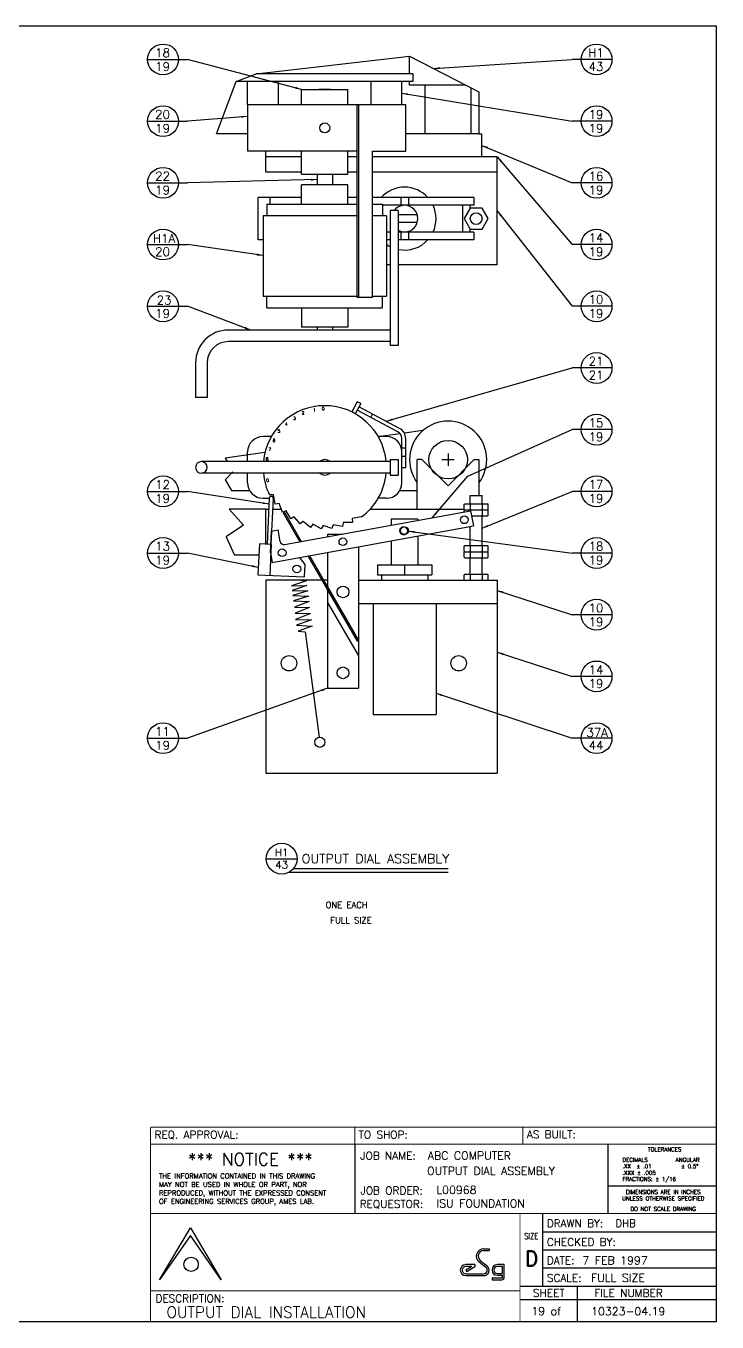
# Model space of a CAD drawing. Extents: x 0 to 33, y 0 to 24.
# Drawn here: x 21.8 to 33.01, y -0.01 to 21 of the extents above; entities that cross this region are included whole.
import ezdxf
from ezdxf.enums import TextEntityAlignment as Align

# ---------------------------------------------------------------- set-up
doc = ezdxf.new("R2010")
doc.units = 0
doc.header["$MEASUREMENT"] = 0
doc.layers.get('0').update_dxf_attribs({"linetype": 'CONTINUOUS'})
for name, color, linetype in [('BORDER', 5, 'CONTINUOUS'), ('DIM', 1, 'CONTINUOUS'), ('HATCH', 2, 'CONTINUOUS'), ('OBJECT', 3, 'CONTINUOUS'), ('TEXT', 1, 'CONTINUOUS')]:
    doc.layers.add(name, color=color, linetype=linetype)
doc.styles.add('ADESK_C$1$ADESK_C$0$ADESK1', font='romans')
doc.styles.add('ADESK_C$1$ADESK_C$0$SIZE', font='romand')
doc.styles.add('BORDERTEXTM', font='romans', dxfattribs={"height": 0.125})
doc.styles.add('ROMANS', font='romans')
doc.styles.add('SIMPLEX', font='SIMPLEX')
doc.styles.add('TITLE', font='italic')
doc.dimstyles.new('STANDARD$7', dxfattribs={"dimtxt": 0.1, "dimasz": 0.1, "dimexe": 0.1, "dimexo": 0.063, "dimgap": 0.1, "dimtad": 0, "dimtih": 1, "dimtoh": 1, "dimdec": 3, "dimzin": 0, "dimdsep": 46, "dimtxsty": 'SIMPLEX', "dimcen": 0.05, "dimclrd": 1, "dimclre": 1, "dimclrt": 1, "dimadec": 0, "dimazin": 0, "dimtfac": 0.8, "dimtdec": 3, "dimtofl": 0, "dimtmove": 2, "dimatfit": 3, "dimfxl": 1, "dimtolj": 1, "dimtzin": 0, "dimarcsym": 0})

# ---------------------------------------------------------------- blocks, each defined once
blk = doc.blocks.new('T-BLK')
for p, q in [((-1.758, 1.75), (-1.758, 2.875)), ((-2.816, 0.576), (-2.816, 1.75))]:
    blk.add_line(p, q)
at = {"layer": 'BORDER'}
for p, q in [((-5.863, 2.875), (-5.863, 1.75)), ((-3.187, 0.576), (0, 0.576))]:
    blk.add_line(p, q, dxfattribs=at)
at = {"layer": 'BORDER', "linetype": 'Continuous'}
blk.add_line((-1.758, 2.199), (0, 2.199), dxfattribs=at)
at = {"layer": 'BORDER', "const_width": 0.0156}
for points in [[(0, 3.151), (-9.174, 3.151)], [(-9.174, 3.151), (-9.174, 0)], [(0, 2.875), (-9.174, 2.875)], [(0, 1.75), (-9.174, 1.75)], [(-3.187, 0), (-3.187, 1.75)], [(-9.174, 0.5), (-3.187, 0.5)], [(0, 0.576), (-3.187, 0.576)]]:
    blk.add_lwpolyline(points, dxfattribs=at)
at = {"layer": 'DIM'}
for p, q in [((-2.816, 1.456), (0, 1.456)), ((-2.816, 1.163), (0, 1.163)), ((-2.816, 0.869), (0, 0.869))]:
    blk.add_line(p, q, dxfattribs=at)
for points in [[(-2.254, 0.004), (-2.254, 0.576)], [(0, 0.353), (-3.187, 0.353)]]:
    blk.add_lwpolyline(points, dxfattribs=at)
at = {"layer": 'OBJECT'}
for p, q in [((-9.029, 0.678), (-8.529, 1.521)), ((-8.529, 1.521), (-8.029, 0.678)), ((-8.529, 1.396), (-9.029, 0.678)), ((-8.029, 0.678), (-8.529, 1.396)), ((-3.776, 1.18), (-3.687, 1.18)), ((-3.776, 1.15), (-3.687, 1.15)), ((-3.687, 1.18), (-3.687, 1.15)), ((-3.917, 0.923), (-4.066, 0.923)), ((-3.968, 0.893), (-4.066, 0.834)), ((-3.968, 0.893), (-4.066, 0.893)), ((-3.917, 0.888), (-4.051, 0.808)), ((-3.917, 0.923), (-3.917, 0.888)), ((-3.85, 0.969), (-3.739, 0.88)), ((-3.831, 0.992), (-3.721, 0.904)), ((-3.443, 0.923), (-3.554, 0.923)), ((-3.473, 0.893), (-3.554, 0.893)), ((-3.473, 0.781), (-3.473, 0.893)), ((-3.443, 0.716), (-3.443, 0.923)), ((-4.066, 0.834), (-4.051, 0.808)), ((-4.066, 0.775), (-3.776, 0.775)), ((-4.066, 0.745), (-3.776, 0.745)), ((-3.64, 0.708), (-3.481, 0.708)), ((-3.64, 0.708), (-3.64, 0.678)), ((-3.64, 0.678), (-3.481, 0.678)), ((-3.554, 0.781), (-3.473, 0.781)), ((-3.554, 0.751), (-3.473, 0.751)), ((-3.473, 0.716), (-3.473, 0.751))]:
    blk.add_line(p, q, dxfattribs=at)
at = {"layer": 'OBJECT', "const_width": 0.0156}
for points in [[(-5.866, 2.875), (-5.866, 3.151)], [(-3.139, 2.875), (-3.139, 3.151)]]:
    blk.add_lwpolyline(points, dxfattribs=at)
at = {"layer": 'OBJECT'}
blk.add_circle((-8.518, 0.928), 0.117, dxfattribs=at)
for centre, radius, start, end in [((-3.776, 1.061), 0.119, 90, 231.3801), ((-3.776, 1.061), 0.0887, 90, 231.3801), ((-4.066, 0.834), 0.0887, 90, 270), ((-4.066, 0.834), 0.0587, 90, 270), ((-3.776, 0.834), 0.0887, 270, 51.3801), ((-3.776, 0.834), 0.0587, 270, 51.3801), ((-3.554, 0.837), 0.086, 90, 270), ((-3.554, 0.837), 0.056, 90, 270), ((-3.481, 0.716), 0.00793, 270, 0), ((-3.481, 0.716), 0.0379, 270, 0)]:
    blk.add_arc(centre, radius, start, end, dxfattribs=at)
at = {"layer": 'DIM', "style": 'ADESK_C$1$ADESK_C$0$ADESK1'}
for s, p in [('TOLERANCES', (-0.842, 2.759)), ('DIMENSIONS ARE IN INCHES', (-0.865, 2.068)), ('UNLESS OTHERWISE SPECIFIED', (-0.865, 1.963)), ('DO NOT SCALE DRAWING', (-0.865, 1.793))]:
    blk.add_text(s, height=0.065, dxfattribs=at).set_placement(p, align=Align.CENTER)
for s, p in [('DECIMALS', (-1.527, 2.59)), ('.XX  %%P .01', (-1.527, 2.485)), ('ANGULAR', (-0.663, 2.59)), ('  %%P 0.5%%D', (-0.663, 2.485)), ('.XXX %%P .005', (-1.527, 2.38)), ('FRACTIONS: %%P 1/16', (-1.527, 2.278))]:
    blk.add_text(s, height=0.065, dxfattribs=at).set_placement(p)
at = {"layer": 'OBJECT', "linetype": 'Continuous', "style": 'SIMPLEX'}
for tag, p in [('TITLE_LINE_ONE', (-4.681, 2.625)), ('TITLE_LINE_TWO', (-4.693, 2.377)), ('JO/WO/DAYSHEET', (-4.544, 2.068)), ('REQUESTOR', (-4.54, 1.85)), ('SHEET', (-3.003, 0.106)), ('FILE_NUMBER', (-2.034, 0.102))]:
    blk.add_attdef(tag, p, '', height=0.13, dxfattribs=at)
at = {"layer": 'OBJECT', "flags": 2}
for tag, p, height, style in [('TOP_LINE_LOGO', (-7.927, 1.339), 0.17, 'TITLE'), ('FIRST_LOGO_LINE', (-7.92, 1.113), 0.1, 'SIMPLEX'), ('BOTTOM_LINE_LOGO', (-7.922, 0.718), 0.125, 'TITLE'), ('SECOND_LOGO_LINE', (-7.92, 0.956), 0.085, 'SIMPLEX')]:
    blk.add_attdef(tag, p, '', height=height, dxfattribs=dict(at, style=style))
at = {"layer": 'OBJECT', "linetype": 'Continuous', "style": 'ADESK_C$1$ADESK_C$0$SIZE'}
blk.add_attdef('D', text='', height=0.25, dxfattribs=at).set_placement((-2.998, 0.896), align=Align.CENTER)
at = {"layer": 'OBJECT', "style": 'SIMPLEX'}
blk.add_attdef('DESCRIPTION', (-8.917, 0.062), '', height=0.18, dxfattribs=at)
at = {"layer": 'TEXT', "style": 'BORDERTEXTM'}
for s, p in [('REQ. APPROVAL:', (-9.112, 2.966)), ('TO SHOP:', (-5.803, 2.966)), ('AS BUILT:', (-3.077, 2.971)), ('JOB NAME:', (-5.777, 2.625)), ('JOB ORDER:', (-5.773, 2.062)), ('REQUESTOR:', (-5.785, 1.844)), ('DRAWN BY:', (-2.753, 1.528)), ('CHECKED BY:', (-2.753, 1.227)), ('DATE:', (-2.753, 0.928)), ('SCALE:', (-2.752, 0.645)), ('DESCRIPTION:', (-9.096, 0.312))]:
    blk.add_text(s, height=0.125, dxfattribs=at).set_placement(p)
at = {"layer": 'TEXT', "linetype": 'Continuous', "style": 'SIMPLEX'}
blk.add_text('*** NOTICE ***', height=0.2, dxfattribs=at).set_placement((-7.557, 2.532), align=Align.CENTER)
for s, p in [('THE INFORMATION CONTAINED IN THIS DRAWING', (-9.038, 2.319)), ('MAY NOT BE USED IN WHOLE OR PART, NOR', (-9.038, 2.182)), ('REPRODUCED, WITHOUT THE EXPRESSED CONSENT', (-9.038, 2.045)), ('OF ENGINEERING SERVICES GROUP, AMES LAB.', (-9.038, 1.908))]:
    blk.add_text(s, height=0.08, dxfattribs=at).set_placement(p)
at = {"layer": 'TEXT', "style": 'ADESK_C$1$ADESK_C$0$ADESK1', "width": 0.75}
blk.add_text('SIZE', height=0.1, dxfattribs=at).set_placement((-3.118, 1.335))
at = {"layer": 'TEXT', "style": 'BORDERTEXTM'}
for s, p in [('SHEET', (-2.72, 0.463)), ('FILE NUMBER', (-1.427, 0.463))]:
    blk.add_text(s, height=0.125, dxfattribs=at).set_placement(p, align=Align.MIDDLE)
at = {"layer": 'TEXT', "linetype": 'Continuous', "style": 'SIMPLEX'}
for tag, p, height in [('DRAWN_BY', (-1.639, 1.533), 0.12), ('DD_MON_YYYY', (-2.175, 0.927), 0.13), ('SCALE', (-2.036, 0.644), 0.13)]:
    blk.add_attdef(tag, p, '', height=height, dxfattribs=at)
blk = doc.blocks.new('P-TITLE')
at = {"layer": 'OBJECT'}
for p, q in [((-1.562, -0.638), (-1.062, -0.638)), ((-1.113, -0.8), (1.387, -0.8)), ((1.387, -0.862), (-1.188, -0.862))]:
    blk.add_line(p, q, dxfattribs=at)
blk.add_circle((-1.312, -0.638), 0.25, dxfattribs=at)
at = {"layer": 'OBJECT', "style": 'ROMANS'}
for tag, p in [('NO.', (-1.312, -0.538)), ('PAGE', (-1.312, -0.738))]:
    blk.add_attdef(tag, text='', height=0.12, dxfattribs=at).set_placement(p, align=Align.MIDDLE)
for tag, p, height in [('DESCRIPTION', (-0.988, -0.712), 0.15), ('MATERIAL', (-0.325, -1.188), 0.1), ('#_REQUIRED', (-0.6, -1.438), 0.1), ('SCALE', (-0.525, -1.688), 0.1)]:
    blk.add_attdef(tag, p, '', height=height, dxfattribs=at)
at = {"layer": 'OBJECT', "style": 'ROMANS', "flags": 2}
for tag, p in [('MATERIAL:', (-1.163, -1.188)), ('REQD:', (-1.163, -1.438)), ('SCALE:', (-1.163, -1.688))]:
    blk.add_attdef(tag, p, '', height=0.1, dxfattribs=at)

msp = doc.modelspace()

# ---------------------------------------------------------------- linework, layer by layer
at = {"layer": 'BORDER'}
for p, q in [((0, 21), (33, 21)), ((33, 0), (33, 21)), ((0, 0), (33, 0))]:
    msp.add_line(p, q, dxfattribs=at)
at = {"layer": 'DIM'}
for p, q in [((25.53529, 20.22152), (28.02353, 20.50796)), ((28.02353, 20.22152), (28.02353, 20.50796)), ((28.02353, 20.50796), (29.14853, 19.92905)), ((25.21062, 20.09652), (25.53529, 20.22152)), ((28.0757, 20.22152), (25.53529, 20.22152)), ((28.0757, 20.22152), (28.0757, 20.09652)), ((24.89232, 19.25202), (25.21062, 20.09652)), ((28.0757, 20.09652), (25.21062, 20.09652)), ((28.02353, 20.04202), (28.02353, 20.09652)), ((28.92899, 20.04202), (28.02353, 20.04202)), ((29.14853, 19.25202), (29.19439, 19.25202)), ((27.87022, 14.38976), (27.54853, 14.34508)), ((28.23731, 14.44075), (27.9386, 14.39926)), ((25.6778, 14.08526), (25.03561, 13.99607)), ((25.03561, 13.99607), (25.06621, 13.93883)), ((25.15576, 13.77135), (25.0315, 13.64221)), ((25.0315, 13.64221), (25.13588, 13.47008)), ((25.13588, 13.47008), (25.43169, 13.47008)), ((27.8647, 13.47008), (28.14853, 13.47008)), ((25.10108, 13.17008), (25.32972, 12.90709)), ((25.32972, 12.90709), (25.05138, 12.71834)), ((27.91468, 12.87978), (27.93029, 12.8826)), ((28.15748, 13.00812), (28.15748, 12.98623)), ((25.05138, 12.71834), (25.18558, 12.42008)), ((27.9373, 12.75481), (27.95291, 12.75763))]:
    msp.add_line(p, q, dxfattribs=at)
at = {"layer": 'HATCH'}
for p, q in [((26.5232, 16.11752), (26.5232, 16.07052)), ((27.23116, 14.8803), (27.17591, 14.90951))]:
    msp.add_line(p, q, dxfattribs=at)
msp.add_circle((28.81939, 10.67008), 0.125, dxfattribs=at)
at = {"layer": 'OBJECT'}
for p, q in [((25.3982, 19.72152), (25.3982, 20.09652)), ((25.8982, 19.72152), (25.8982, 20.09652)), ((26.2732, 19.72152), (26.2732, 19.97152)), ((26.2732, 19.97152), (27.0232, 19.97152)), ((26.55445, 19.97677), (26.74195, 19.97677)), ((26.55445, 19.97152), (26.55445, 19.97677)), ((26.74195, 19.97152), (26.74195, 19.97677)), ((27.0232, 19.72152), (27.0232, 19.97152)), ((27.3982, 19.72152), (27.3982, 20.09652)), ((27.8982, 19.72152), (27.8982, 20.09652)), ((28.27353, 19.25202), (28.27353, 20.04202)), ((29.02353, 19.25202), (29.02353, 19.99337)), ((29.14853, 19.92905), (29.14853, 19.25202)), ((25.3982, 19.72152), (25.3982, 18.97152)), ((27.17274, 19.72152), (25.3982, 19.72152)), ((27.17274, 16.59652), (27.17274, 19.72152)), ((27.9607, 19.72152), (27.17274, 19.72152)), ((27.20195, 16.59652), (27.20195, 19.72152)), ((27.9607, 18.97152), (27.9607, 19.72152)), ((25.3982, 19.25202), (24.89232, 19.25202)), ((29.14853, 19.25202), (27.9607, 19.25202)), ((29.19439, 18.87702), (29.19439, 19.25202)), ((27.17274, 18.97152), (25.3982, 18.97152)), ((25.69439, 18.87702), (25.69439, 18.97152)), ((26.2732, 18.59652), (26.2732, 18.97152)), ((27.0232, 18.59652), (27.0232, 18.97152)), ((27.42297, 18.97152), (27.9607, 18.97152)), ((27.42297, 16.59652), (27.42297, 18.97152)), ((25.69439, 18.62702), (25.69439, 18.87702)), ((26.2732, 18.87702), (25.69439, 18.87702)), ((27.17274, 18.87702), (27.0232, 18.87702)), ((29.44439, 18.87702), (27.42297, 18.87702)), ((29.44439, 17.12702), (29.44439, 18.87702)), ((26.2732, 18.62702), (25.69439, 18.62702)), ((26.2732, 18.59652), (27.0232, 18.59652)), ((26.5232, 18.59652), (26.5232, 18.42252)), ((26.7732, 18.59652), (26.7732, 18.42252)), ((27.17274, 18.62702), (27.0232, 18.62702)), ((29.44439, 18.62702), (27.42297, 18.62702)), ((26.2732, 18.11002), (26.2732, 18.42252)), ((27.0232, 18.42252), (26.2732, 18.42252)), ((27.0232, 18.11002), (27.0232, 18.42252)), ((25.56698, 17.53327), (25.56698, 18.22077)), ((25.75727, 18.22077), (25.56698, 18.22077)), ((25.7107, 18.11002), (27.17274, 18.11002)), ((25.7107, 18.11002), (25.7107, 17.92252)), ((25.75727, 18.22077), (25.75727, 18.11002)), ((26.2732, 18.22077), (25.75727, 18.22077)), ((27.17274, 18.22077), (27.0232, 18.22077)), ((29.0672, 18.22077), (27.42297, 18.22077)), ((27.42297, 18.11002), (27.5857, 18.11002)), ((27.5857, 18.11002), (27.5857, 17.92252)), ((29.0672, 18.09577), (27.5857, 18.09577)), ((27.87948, 18.22077), (27.87948, 18.09577)), ((28.00448, 18.22077), (28.00448, 18.09577)), ((28.87948, 18.09577), (28.87948, 17.65827)), ((29.00448, 18.04763), (29.00448, 18.09577)), ((29.0672, 18.22077), (29.0672, 18.09577)), ((25.6482, 17.92052), (25.6482, 16.61952)), ((27.17274, 17.92052), (25.6482, 17.92052)), ((27.6482, 17.92052), (27.42297, 17.92052)), ((27.6482, 17.92052), (27.6482, 16.61952)), ((27.7107, 18.00802), (27.7107, 15.82052)), ((27.8357, 18.00802), (27.7107, 18.00802)), ((27.8357, 18.00802), (27.8357, 15.82052)), ((28.14822, 17.93952), (27.8357, 17.93952)), ((27.7107, 17.65827), (27.6482, 17.65827)), ((28.14822, 17.81452), (27.8357, 17.81452)), ((29.0672, 17.65827), (27.8357, 17.65827)), ((27.87948, 17.65827), (27.87948, 17.53327)), ((28.00448, 17.65827), (28.00448, 17.53327)), ((29.00448, 17.65827), (29.00448, 17.70641)), ((29.0672, 17.65827), (29.0672, 17.53327)), ((25.6482, 17.53327), (25.56698, 17.53327)), ((27.7107, 17.53327), (27.6482, 17.53327)), ((29.0672, 17.53327), (27.8357, 17.53327)), ((27.7107, 17.12702), (27.6482, 17.12702)), ((29.44439, 17.12702), (27.8357, 17.12702)), ((25.6482, 16.61952), (27.17274, 16.61952)), ((25.7107, 16.43002), (25.7107, 16.61752)), ((27.42297, 16.59652), (27.17274, 16.59652)), ((27.42297, 16.61952), (27.6482, 16.61952)), ((27.5857, 16.43002), (27.5857, 16.61752)), ((25.7107, 16.43002), (27.5857, 16.43002)), ((26.2732, 16.43002), (26.2732, 16.11752)), ((27.0232, 16.43002), (27.0232, 16.11752)), ((27.7107, 16.07052), (25.0857, 16.07052)), ((27.0232, 16.11752), (26.2732, 16.11752)), ((26.7732, 16.07052), (26.5232, 16.07052)), ((26.7732, 16.11752), (26.7732, 16.07052)), ((27.7107, 15.88302), (25.0857, 15.88302)), ((27.8357, 15.82052), (27.7107, 15.82052)), ((24.55445, 15.53927), (24.55445, 14.97677)), ((24.74195, 15.53927), (24.74195, 14.97677)), ((24.74195, 14.97677), (24.55445, 14.97677)), ((27.17591, 14.90951), (27.08828, 14.74375)), ((27.23116, 14.8803), (27.14353, 14.71454)), ((27.83162, 14.42146), (27.17274, 14.76979)), ((27.86083, 14.47671), (27.20195, 14.82504)), ((27.39376, 14.65294), (27.42297, 14.7082)), ((25.7825, 14.34508), (25.6482, 14.34508)), ((27.6482, 14.34508), (27.51455, 14.34508)), ((27.8982, 13.84508), (27.8982, 14.31095)), ((27.9607, 13.84508), (27.9607, 14.31095)), ((25.3982, 13.93883), (25.3982, 14.09508)), ((27.8982, 14.16408), (27.9607, 14.16408)), ((27.8982, 13.59508), (27.8982, 14.09508)), ((27.7107, 13.93883), (24.6482, 13.93883)), ((27.7107, 13.97008), (27.7107, 13.72008)), ((27.7107, 13.97008), (27.8357, 13.97008)), ((27.8357, 13.97008), (27.8357, 13.72008)), ((27.8982, 14.02608), (27.9607, 14.02608)), ((27.7107, 13.75133), (24.6482, 13.75133)), ((25.3982, 13.59508), (25.3982, 13.75133)), ((27.7107, 13.72008), (27.8357, 13.72008)), ((27.8982, 13.84508), (27.9607, 13.84508)), ((25.6482, 13.34508), (25.74975, 13.34508)), ((25.74977, 13.3456), (25.71419, 12.5978)), ((25.81923, 13.39819), (25.75423, 13.39761)), ((25.8122, 13.34263), (25.77662, 12.59483)), ((25.81222, 13.34508), (25.82859, 13.34508)), ((25.84552, 13.24912), (25.81923, 13.39819)), ((25.90943, 13.26097), (25.84552, 13.24912)), ((25.9612, 13.11873), (25.90943, 13.26097)), ((27.6482, 13.34508), (27.51455, 13.34508)), ((28.90585, 13.24658), (28.91805, 13.25377)), ((28.90585, 13.16296), (28.90585, 13.24658)), ((28.91805, 13.25377), (29.28766, 13.25377)), ((29.00435, 13.24658), (28.99216, 13.25377)), ((29.00435, 13.24658), (29.01655, 13.25377)), ((29.00435, 13.24658), (29.00435, 13.16296)), ((29.00785, 13.38936), (29.19785, 13.38936)), ((29.00785, 13.25377), (29.00785, 13.38936)), ((29.20135, 13.24658), (29.18916, 13.25377)), ((29.19785, 13.25377), (29.19785, 13.38936)), ((29.20135, 13.24658), (29.21355, 13.25377)), ((29.20135, 13.24658), (29.20135, 13.16296)), ((29.29985, 13.24658), (29.28766, 13.25377)), ((29.29985, 13.16296), (29.29985, 13.24658)), ((25.69439, 13.17008), (25.74142, 13.17008)), ((25.69439, 12.59874), (25.69439, 13.17008)), ((25.80399, 13.17008), (25.94251, 13.17008)), ((26.02209, 13.1415), (25.9612, 13.11873)), ((25.97162, 13.10841), (25.99327, 13.12091)), ((25.97162, 13.10841), (26.24231, 12.63956)), ((25.99327, 13.12091), (26.26845, 12.64429)), ((25.99721, 12.5952), (29.01292, 13.14107)), ((26.09778, 13.01041), (26.02209, 13.1415)), ((26.15378, 13.04341), (26.09778, 13.01041)), ((26.25108, 12.92746), (26.15378, 13.04341)), ((27.24449, 13.04207), (27.09542, 13.01579)), ((27.38634, 13.17008), (28.90585, 13.17008)), ((28.90585, 13.16296), (28.91805, 13.15577)), ((28.90585, 13.14858), (28.91805, 13.15577)), ((28.90585, 13.12169), (28.90585, 13.14858)), ((28.91805, 13.15577), (29.28766, 13.15577)), ((28.91805, 13.15577), (29.28766, 13.15577)), ((29.00435, 13.16296), (28.99216, 13.15577)), ((29.00435, 13.14858), (28.99216, 13.15577)), ((29.00435, 13.16296), (29.01655, 13.15577)), ((29.00435, 13.14858), (29.01655, 13.15577)), ((29.00435, 13.14858), (29.00435, 13.13952)), ((29.01292, 13.14107), (29.05745, 12.89507)), ((29.028, 13.05777), (29.28766, 13.05777)), ((29.20135, 13.16296), (29.18916, 13.15577)), ((29.20135, 13.14858), (29.18916, 13.15577)), ((29.20135, 13.06496), (29.18916, 13.05777)), ((29.19785, 12.57668), (29.19785, 13.05777)), ((29.20135, 13.16296), (29.21355, 13.15577)), ((29.20135, 13.14858), (29.21355, 13.15577)), ((29.20135, 13.14858), (29.20135, 13.06496)), ((29.20135, 13.06496), (29.21355, 13.05777)), ((29.29985, 13.16296), (29.28766, 13.15577)), ((29.29985, 13.14858), (29.28766, 13.15577)), ((29.29985, 13.06496), (29.28766, 13.05777)), ((29.29985, 13.06496), (29.29985, 13.14858)), ((25.78692, 12.81119), (25.89118, 12.83007)), ((25.79848, 12.30516), (29.05745, 12.89507)), ((25.92457, 12.64556), (25.89118, 12.83007)), ((26.30051, 12.96968), (26.25108, 12.92746)), ((26.41646, 12.87238), (26.30051, 12.96968)), ((26.45781, 12.92255), (26.41646, 12.87238)), ((26.5889, 12.84686), (26.45781, 12.92255)), ((26.6209, 12.90344), (26.5889, 12.84686)), ((26.76314, 12.85167), (26.6209, 12.90344)), ((26.78483, 12.91295), (26.76314, 12.85167)), ((26.9339, 12.88667), (26.78483, 12.91295)), ((26.94463, 12.95078), (26.9339, 12.88667)), ((27.096, 12.95078), (26.94463, 12.95078)), ((27.09542, 13.01579), (27.096, 12.95078)), ((27.72648, 13.00812), (27.72648, 12.90821)), ((28.15748, 13.00812), (27.72648, 13.00812)), ((29.00785, 12.57668), (29.00785, 12.88609)), ((25.77026, 12.46106), (25.78692, 12.81119)), ((26.69439, 12.76471), (26.69439, 12.72139)), ((26.69439, 12.76471), (26.93368, 12.76471)), ((27.72648, 12.65415), (27.72648, 12.26414)), ((28.15748, 12.73216), (28.15748, 12.26414)), ((25.58933, 12.60374), (25.56557, 12.10431)), ((25.77662, 12.59483), (25.58933, 12.60374)), ((25.77941, 12.5947), (25.75565, 12.09526)), ((25.77506, 12.50324), (25.76753, 12.34498)), ((25.77026, 12.46106), (25.79848, 12.30516)), ((26.37511, 12.40954), (27.17273, 11.02802)), ((26.40125, 12.41427), (26.69439, 11.90654)), ((26.69439, 12.46733), (26.69439, 11.90654)), ((27.19439, 12.55783), (27.19439, 10.26471)), ((28.90585, 12.56949), (28.91805, 12.57668)), ((28.90585, 12.48587), (28.90585, 12.56949)), ((28.90585, 12.48587), (28.91805, 12.47868)), ((28.90585, 12.47149), (28.91805, 12.47868)), ((28.90585, 12.38787), (28.90585, 12.47149)), ((28.91805, 12.57668), (29.28766, 12.57668)), ((28.91805, 12.47868), (29.28766, 12.47868)), ((28.91805, 12.47868), (29.28766, 12.47868)), ((29.00435, 12.56949), (28.99216, 12.57668)), ((29.00435, 12.48587), (28.99216, 12.47868)), ((29.00435, 12.47149), (28.99216, 12.47868)), ((29.00435, 12.56949), (29.01655, 12.57668)), ((29.00435, 12.56949), (29.00435, 12.48587)), ((29.00435, 12.48587), (29.01655, 12.47868)), ((29.00435, 12.47149), (29.01655, 12.47868)), ((29.00435, 12.47149), (29.00435, 12.38787)), ((29.20135, 12.56949), (29.18916, 12.57668)), ((29.20135, 12.48587), (29.18916, 12.47868)), ((29.20135, 12.47149), (29.18916, 12.47868)), ((29.20135, 12.56949), (29.21355, 12.57668)), ((29.20135, 12.56949), (29.20135, 12.48587)), ((29.20135, 12.48587), (29.21355, 12.47868)), ((29.20135, 12.47149), (29.21355, 12.47868)), ((29.20135, 12.47149), (29.20135, 12.38787)), ((29.29985, 12.56949), (29.28766, 12.57668)), ((29.29985, 12.48587), (29.28766, 12.47868)), ((29.29985, 12.47149), (29.28766, 12.47868)), ((29.29985, 12.48587), (29.29985, 12.56949)), ((29.29985, 12.38787), (29.29985, 12.47149)), ((26.23746, 12.38462), (26.32433, 12.2705)), ((26.32433, 12.2705), (26.31472, 12.06866)), ((27.50198, 12.26414), (28.38198, 12.26414)), ((27.50198, 12.26414), (27.50198, 12.10414)), ((27.94198, 12.26414), (27.94198, 12.11414)), ((28.38198, 12.26414), (28.38198, 12.10414)), ((28.90585, 12.38787), (28.91805, 12.38068)), ((28.91805, 12.38068), (29.28766, 12.38068)), ((29.00435, 12.38787), (28.99216, 12.38068)), ((29.00435, 12.38787), (29.01655, 12.38068)), ((29.00785, 12.11236), (29.00785, 12.38068)), ((29.20135, 12.38787), (29.18916, 12.38068)), ((29.19785, 12.11236), (29.19785, 12.38068)), ((29.20135, 12.38787), (29.21355, 12.38068)), ((29.29985, 12.38787), (29.28766, 12.38068)), ((25.56557, 12.10431), (26.31472, 12.06866)), ((25.69439, 12.01436), (25.69439, 8.88936)), ((26.60327, 12.01436), (25.69439, 12.01436)), ((26.35017, 12.0038), (26.11019, 11.92334)), ((26.21907, 12.02436), (26.35017, 12.0038)), ((26.69439, 12.01436), (26.63214, 12.01436)), ((27.19439, 12.01436), (29.44439, 12.01436)), ((27.50198, 12.10414), (28.38198, 12.10414)), ((27.56698, 12.10414), (27.56698, 12.01436)), ((28.31698, 12.10414), (28.31698, 12.01436)), ((28.90585, 12.10517), (28.91805, 12.11236)), ((28.90585, 12.02155), (28.90585, 12.10517)), ((28.90585, 12.02155), (28.91805, 12.01436)), ((28.91805, 12.11236), (29.28766, 12.11236)), ((28.91805, 12.01436), (29.28766, 12.01436)), ((29.00435, 12.10517), (28.99216, 12.11236)), ((29.00435, 12.02155), (28.99216, 12.01436)), ((29.00435, 12.10517), (29.01655, 12.11236)), ((29.00435, 12.10517), (29.00435, 12.02155)), ((29.00435, 12.02155), (29.01655, 12.01436)), ((29.20135, 12.10517), (29.18916, 12.11236)), ((29.20135, 12.02155), (29.18916, 12.01436)), ((29.20135, 12.10517), (29.21355, 12.11236)), ((29.20135, 12.10517), (29.20135, 12.02155)), ((29.20135, 12.02155), (29.21355, 12.01436)), ((29.29985, 12.10517), (29.28766, 12.11236)), ((29.29985, 12.02155), (29.28766, 12.01436)), ((29.29985, 12.02155), (29.29985, 12.10517)), ((29.44439, 12.01436), (29.44439, 8.88936)), ((26.11019, 11.92334), (26.35795, 11.92891)), ((26.35795, 11.92891), (26.12114, 11.85058)), ((26.12114, 11.85058), (26.37211, 11.84449)), ((26.37211, 11.84449), (26.13191, 11.76573)), ((26.13191, 11.76573), (26.38309, 11.75794)), ((26.69439, 11.90654), (27.19439, 11.04052)), ((26.69439, 11.85654), (26.69439, 10.26471)), ((26.38309, 11.75794), (26.14268, 11.68087)), ((26.14268, 11.68087), (26.39386, 11.67308)), ((26.39386, 11.67308), (26.1556, 11.57904)), ((26.1556, 11.57904), (26.40274, 11.57591)), ((26.40274, 11.57591), (26.16979, 11.48082)), ((26.69439, 11.65654), (27.19439, 10.79052)), ((27.19439, 11.63936), (29.44439, 11.63936)), ((27.43198, 11.63936), (27.43198, 9.83914)), ((28.45198, 11.63936), (28.45198, 9.83914)), ((26.16979, 11.48082), (26.41714, 11.476)), ((26.41714, 11.476), (26.174, 11.37962)), ((26.174, 11.37962), (26.43176, 11.37439)), ((26.43176, 11.37439), (26.19286, 11.28544)), ((26.19286, 11.28544), (26.44277, 11.27404)), ((26.44277, 11.27404), (26.2151, 11.19169)), ((26.2151, 11.19169), (26.33228, 11.18084)), ((26.33116, 11.18094), (26.55845, 9.47063)), ((27.19439, 11.04052), (27.17273, 11.02802)), ((26.69439, 10.26471), (27.19439, 10.26471)), ((27.43477, 9.83936), (28.45477, 9.83936)), ((25.69439, 8.88936), (29.44439, 8.88936))]:
    msp.add_line(p, q, dxfattribs=at)
msp.add_lwpolyline([(29.20135, 17.70641), (29.29985, 17.87702), (29.20135, 18.04763), (29.00435, 18.04763), (28.90585, 17.87702), (29.00435, 17.70641)], close=True, dxfattribs=at)
for centre, radius in [((26.6482, 19.34652), 0.082), ((29.10285, 17.87702), 0.095), ((28.91, 12.99541), 0.0625), ((27.92599, 12.81729), 0.0625), ((27.94198, 12.82012), 0.0635), ((26.94198, 12.63918), 0.0625), ((25.95797, 12.46106), 0.0625), ((25.95797, 12.46106), 0.0625), ((26.1958, 12.19946), 0.0625), ((26.94439, 11.82686), 0.095), ((26.06939, 10.67008), 0.125), ((26.94439, 10.51471), 0.095), ((26.56939, 9.38936), 0.082)]:
    msp.add_circle(centre, radius, dxfattribs=at)
for centre, radius, start, end in [((27.94198, 17.87702), 0.51, 41.885722, 138.114278), ((27.94198, 17.87702), 0.2155, 240.449244, 142.563007), ((27.94198, 17.87702), 0.51, 335.004377, 24.995623), ((27.94198, 17.87702), 0.51, 234.827092, 243.03174), ((27.94198, 17.87702), 0.51, 257.971465, 318.114278), ((25.0857, 15.53927), 0.53125, 90, 180), ((25.0857, 15.53927), 0.34375, 90, 180), ((26.64853, 13.84508), 1, 5.379379, 174.620621), ((25.6482, 14.09508), 0.25, 90, 180), ((27.6482, 14.09508), 0.25, 0, 90), ((27.7732, 14.31095), 0.125, 0, 62.13577), ((27.7732, 14.31095), 0.1875, 0, 62.13577), ((24.6482, 13.84508), 0.09375, 90, 270), ((24.6482, 13.84508), 0.09375, 270, 90), ((26.64853, 13.84508), 0.125, 48.590378, 131.409622), ((26.64853, 13.84508), 1, 185.379379, 206.581453), ((26.64853, 13.84508), 0.125, 228.590378, 311.409622), ((26.64853, 13.84508), 1, 306.581453, 354.620621), ((25.6482, 13.59508), 0.25, 180, 270), ((27.6482, 13.59508), 0.25, 270, 0), ((25.78099, 13.34412), 0.03125, 357.276, 177.276), ((27.92599, 12.81729), 0.0635, 100.259984, 280.259984), ((25.98607, 12.6567), 0.0625, 190.259984, 280.259984)]:
    msp.add_arc(centre, radius, start, end, dxfattribs=at)
at = {"layer": 'TEXT'}
for p, q in [((23.7776, 20.45656), (24.42158, 20.45656)), ((31.30451, 20.45656), (30.66053, 20.45656)), ((23.7776, 19.45656), (24.42158, 19.45656)), ((31.30451, 19.45656), (30.66053, 19.45656)), ((23.7776, 18.45656), (24.42158, 18.45656)), ((31.30451, 18.45656), (30.66053, 18.45656)), ((23.7776, 17.45656), (24.42158, 17.45656)), ((31.30451, 17.45656), (30.66053, 17.45656)), ((23.7776, 16.45656), (24.42158, 16.45656)), ((31.30451, 16.45656), (30.66053, 16.45656)), ((31.30451, 15.45656), (30.66053, 15.45656)), ((31.30451, 14.45656), (30.66053, 14.45656)), ((28.14853, 13.17008), (28.14853, 13.97008)), ((28.22426, 13.97008), (28.14853, 13.97008)), ((28.22426, 13.97008), (28.64853, 13.54582)), ((28.54853, 13.97008), (28.74853, 13.97008)), ((28.54853, 13.97008), (28.74853, 13.97008)), ((28.64853, 14.07008), (28.64853, 13.87008)), ((28.64853, 14.07008), (28.64853, 13.87008)), ((29.07279, 13.97008), (28.64853, 13.54582)), ((29.07279, 13.97008), (29.14853, 13.97008)), ((29.14853, 13.97008), (29.14853, 13.38936)), ((23.7776, 13.45656), (24.42158, 13.45656)), ((31.30451, 13.45656), (30.66053, 13.45656)), ((25.69439, 13.17008), (25.10108, 13.17008)), ((23.7776, 12.45656), (24.42158, 12.45656)), ((25.5806, 12.42008), (25.18558, 12.42008)), ((31.30451, 12.45656), (30.66053, 12.45656)), ((31.30451, 11.45656), (30.66053, 11.45656)), ((31.30451, 10.45656), (30.66053, 10.45656)), ((23.7776, 9.45656), (24.42158, 9.45656)), ((31.30451, 9.45656), (30.66053, 9.45656))]:
    msp.add_line(p, q, dxfattribs=at)
for centre, radius in [((24.0276, 20.45656), 0.25), ((31.05451, 20.45656), 0.25), ((24.0276, 19.45656), 0.25), ((31.05451, 19.45656), 0.25), ((24.0276, 18.45656), 0.25), ((31.05451, 18.45656), 0.25), ((24.0276, 17.45656), 0.25), ((31.05451, 17.45656), 0.25), ((24.0276, 16.45656), 0.25), ((31.05451, 16.45656), 0.25), ((31.05451, 15.45656), 0.25), ((31.05451, 14.45656), 0.25), ((28.64853, 13.97008), 0.3125), ((24.0276, 13.45656), 0.25), ((31.05451, 13.45656), 0.25), ((24.0276, 12.45656), 0.25), ((31.05451, 12.45656), 0.25), ((31.05451, 11.45656), 0.25), ((31.05451, 10.45656), 0.25), ((24.0276, 9.45656), 0.25), ((31.05451, 9.45656), 0.25)]:
    msp.add_circle(centre, radius, dxfattribs=at)
msp.add_arc((28.64853, 13.97008), 0.625, 323.130102, 216.869898, dxfattribs=at)

# ---------------------------------------------------------------- block references
at = {"layer": 'OBJECT'}
ref = msp.add_blockref('P-TITLE', (27.26256, 8.14099), dxfattribs=at)
ref.add_attrib('SCALE', 'FULL SIZE', (26.73756, 6.45349), dxfattribs={"height": 0.1, "style": 'ROMANS'})
ref.add_attrib('#_REQUIRED', 'ONE EACH', (26.66256, 6.70301), dxfattribs={"height": 0.1, "style": 'ROMANS'})
ref.add_attrib('NO.', 'H1', dxfattribs={"height": 0.12, "style": 'ROMANS'}).set_placement((25.95006, 7.60349), align=Align.MIDDLE)
ref.add_attrib('DESCRIPTION', 'OUTPUT DIAL ASSEMBLY', (26.27506, 7.42849), dxfattribs={"height": 0.15, "style": 'ROMANS'})
ref.add_attrib('PAGE', '43', dxfattribs={"height": 0.12, "style": 'ROMANS'}).set_placement((25.95006, 7.40349), align=Align.MIDDLE)
ref = msp.add_blockref('T-BLK', (33, 0), dxfattribs=at)
ref.add_attrib('DESCRIPTION', 'OUTPUT DIAL INSTALLATION', (24.08328, 0.06215), dxfattribs={"height": 0.18, "style": 'SIMPLEX'})
ref.add_attrib('DRAWN_BY', 'DHB', (31.36059, 1.53315), dxfattribs={"layer": 'TEXT', "linetype": 'Continuous', "height": 0.12, "style": 'SIMPLEX'})
ref.add_attrib('FILE_NUMBER', '10323-04.19', (30.96554, 0.10159), dxfattribs={"linetype": 'Continuous', "height": 0.13, "style": 'SIMPLEX'})
ref.add_attrib('JO/WO/DAYSHEET', 'L00968', (28.45639, 2.0685), dxfattribs={"linetype": 'Continuous', "height": 0.13, "style": 'SIMPLEX'})
ref.add_attrib('REQUESTOR', 'ISU FOUNDATION', (28.45982, 1.85), dxfattribs={"linetype": 'Continuous', "height": 0.13, "style": 'SIMPLEX'})
ref.add_attrib('TITLE_LINE_ONE', 'ABC COMPUTER', (28.31859, 2.625), dxfattribs={"linetype": 'Continuous', "height": 0.13, "style": 'SIMPLEX'})
ref.add_attrib('TITLE_LINE_TWO', 'OUTPUT DIAL ASSEMBLY', (28.30732, 2.37731), dxfattribs={"linetype": 'Continuous', "height": 0.13, "style": 'SIMPLEX'})
ref.add_attrib('DD_MON_YYYY', '7 FEB 1997', (30.8247, 0.92702), dxfattribs={"layer": 'TEXT', "linetype": 'Continuous', "height": 0.13, "style": 'SIMPLEX'})
ref.add_attrib('D', 'D', dxfattribs={"linetype": 'Continuous', "height": 0.25, "style": 'ADESK_C$1$ADESK_C$0$SIZE'}).set_placement((30.00202, 0.89647), align=Align.CENTER)
ref.add_attrib('SHEET', '19 of ', (29.99654, 0.10598), dxfattribs={"linetype": 'Continuous', "height": 0.13, "style": 'SIMPLEX'})
ref.add_attrib('SCALE', 'FULL SIZE', (30.96397, 0.64445), dxfattribs={"layer": 'TEXT', "linetype": 'Continuous', "height": 0.13, "style": 'SIMPLEX'})

# ---------------------------------------------------------------- texts
at = {"layer": 'OBJECT', "style": 'SIMPLEX'}
for s, rotation, p in [('2', 2.13577, (26.27761, 14.70008)), ('1', 2.13577, (26.46113, 14.74974)), ('0', 2.13577, (26.60337, 14.77243)), ('4', 2.13577, (26.00367, 14.52105)), ('3', 2.13577, (26.1385, 14.61514)), ('6', 2.13577, (25.80595, 14.255)), ('5', 2.13577, (25.88454, 14.40772)), ('7', 2.13577, (25.73796, 14.11029)), ('8', 2.13577, (25.6938, 13.95466)), ('0', 184.855934, (25.73904, 13.66245))]:
    msp.add_text(s, height=0.05, rotation=rotation, dxfattribs=at).set_placement(p)
at = {"layer": 'TEXT', "style": 'SIMPLEX'}
for s, p in [('18', (24.01869, 20.49562)), ('H1', (31.04559, 20.49562)), ('19', (24.01869, 20.27002)), ('43', (31.04559, 20.27002)), ('20', (24.01869, 19.49562)), ('19', (31.04559, 19.49562)), ('19', (24.01869, 19.27002)), ('19', (31.04559, 19.27002)), ('22', (24.01869, 18.49562)), ('16', (31.04559, 18.49562)), ('19', (24.01869, 18.27002)), ('19', (31.04559, 18.27002)), ('H1A', (24.04342, 17.48573)), ('14', (31.04559, 17.49562)), ('20', (24.01869, 17.27002)), ('19', (31.04559, 17.27002)), ('23', (24.04342, 16.48573)), ('10', (31.04559, 16.49562)), ('19', (24.01869, 16.27002)), ('19', (31.04559, 16.27002)), ('21', (31.04559, 15.49562)), ('21', (31.04559, 15.27002)), ('15', (31.04559, 14.49562)), ('19', (31.04559, 14.27002)), ('12', (24.01869, 13.49562)), ('17', (31.04559, 13.49562)), ('19', (24.01869, 13.27002)), ('19', (31.04559, 13.27002)), ('13', (24.01869, 12.49562)), ('18', (31.04559, 12.49562)), ('19', (24.01869, 12.27002)), ('19', (31.04559, 12.27002)), ('10', (31.04559, 11.49562)), ('19', (31.04559, 11.27002)), ('14', (31.04559, 10.49562)), ('19', (31.04559, 10.27002)), ('11', (24.01869, 9.49562)), ('37A', (31.06426, 9.47572)), ('19', (24.01869, 9.27002)), ('44', (31.04559, 9.27002))]:
    msp.add_text(s, height=0.14, dxfattribs=at).set_placement(p, align=Align.CENTER)

# ---------------------------------------------------------------- leaders
at = {"layer": 'OBJECT', "color": 1}
for points in [[(26.2732, 19.97152), (24.42158, 20.45656)], [(28.40979, 20.30919), (30.66053, 20.45656)], [(27.64368, 14.59151), (30.66053, 15.45656)]]:
    msp.add_leader(points, dimstyle='STANDARD$7', dxfattribs=at)
at = {"layer": 'TEXT', "color": 1}
for points in [[(27.8982, 19.90902), (30.66053, 19.45656)], [(25.3982, 19.53457), (24.42158, 19.45656)], [(29.19439, 19.06452), (30.66053, 18.45656)], [(29.44439, 18.87702), (30.66053, 17.45656)], [(26.5232, 18.50952), (24.42158, 18.45656)], [(29.44439, 18.00202), (30.66053, 16.45656)], [(25.6482, 17.27945), (24.42158, 17.45656)], [(25.45278, 16.07052), (24.42158, 16.45656)], [(28.38973, 13.02826), (28.9698, 13.70302), (30.66053, 14.45656)], [(25.74521, 13.24972), (24.42158, 13.45656)], [(29.19785, 12.85819), (30.66053, 13.45656)], [(29.44439, 11.85055), (30.66053, 11.45656)], [(29.44439, 10.85055), (30.66053, 10.45656)], [(26.69439, 10.26471), (24.42158, 9.45656)], [(28.45198, 10.1831), (30.66053, 9.45656)]]:
    msp.add_leader(points, dimstyle='STANDARD$7', dxfattribs=at)
at = {"layer": 'TEXT', "color": 1, "annotation_type": 0, "has_hookline": 1}
for points, hookline_direction in [([(28.00492, 12.8117), (30.66053, 12.45656)], 0), ([(25.57131, 12.22492), (24.42158, 12.45656)], 1)]:
    msp.add_leader(points, dimstyle='STANDARD$7', dxfattribs=dict(at, hookline_direction=hookline_direction))

doc.saveas('drawing.dxf')
